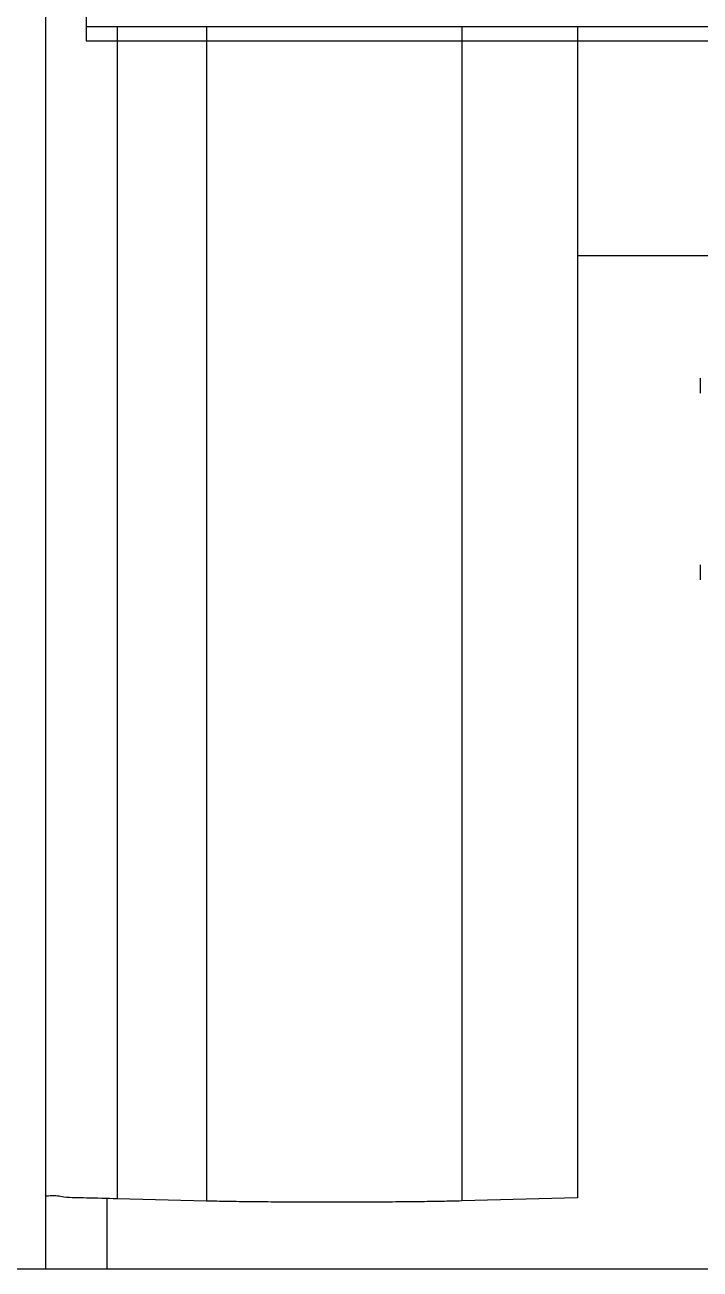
# Model space of a CAD drawing. Header units: millimetres. Extents: x 21899 to 38731, y -5425 to 3612.
# Drawn here: x 22136.6 to 22169.6, y 264.6 to 325.4 of the extents above; entities that cross this region are included whole.
import ezdxf

# ---------------------------------------------------------------- set-up
doc = ezdxf.new("R2010")
doc.units = ezdxf.units.MM

msp = doc.modelspace()

# ---------------------------------------------------------------- linework, layer by layer
at = {"color": 7, "linetype": 'Continuous'}
for p, q in [((22137.61, 1144.533), (22137.61, 264.585)), ((22139.61, 374.522), (22139.61, 324.587)), ((22139.61, 325.282), (22197.61, 325.282)), ((22163.61, 325.282), (22163.61, 268.066)), ((22139.61, 324.587), (22197.61, 324.587)), ((22171.61, 314.085), (22163.61, 314.085)), ((22169.61, 308.108), (22169.61, 307.37)), ((22169.61, 298.999), (22169.61, 298.26)), ((22163.61, 268.066), (22157.958, 267.915)), ((22145.482, 267.91), (22141.119, 268.016)), ((22241.585, 264.585), (21917.11, 264.585))]:
    msp.add_line(p, q, dxfattribs=at)
at = {"color": 9, "linetype": 'Continuous'}
for p, q in [((22141.119, 325.282), (22141.119, 268.016)), ((22145.482, 325.282), (22145.482, 267.91)), ((22157.958, 325.282), (22157.958, 267.915)), ((22140.61, 268.016), (22140.61, 264.585))]:
    msp.add_line(p, q, dxfattribs=at)
at = {"color": 7, "linetype": 'Continuous'}
for points, start_tangent, end_tangent in [([(22138.514, 268.108), (22137.838, 268.159), (22137.61, 268.212)], (-0.990011, 0.14099), (0, 1)), ([(22141.119, 268.016), (22139.62, 268.059), (22138.514, 268.108)], (-0.999705, 0.024286), (-0.990011, 0.14099)), ([(22157.958, 267.915), (22156.99, 267.894), (22155.85, 267.876), (22154.575, 267.863), (22153.206, 267.855), (22151.785, 267.852), (22150.359, 267.854), (22148.973, 267.861), (22147.671, 267.873), (22146.494, 267.889), (22145.482, 267.91)], (-0.999647, -0.026566), (-0.999705, 0.024286))]:
    msp.add_spline(points, degree=3, dxfattribs=dict(at, start_tangent=start_tangent, end_tangent=end_tangent))

doc.saveas('drawing.dxf')
